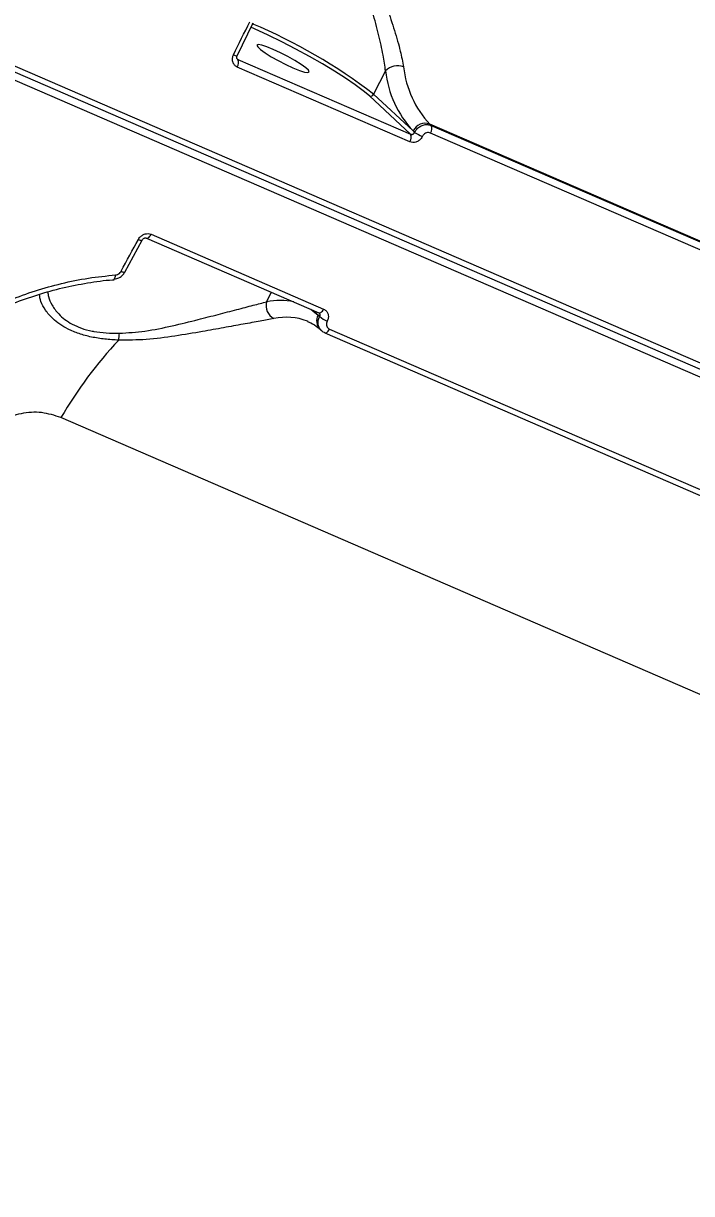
# Model space of a CAD drawing. Header units: millimetres. Extents: x -6523 to 7556, y -5559 to 6101.
# Drawn here: x 2033.8 to 2136.1, y -2159.2 to -1980.2 of the extents above; entities that cross this region are included whole.
import ezdxf

# ---------------------------------------------------------------- set-up
doc = ezdxf.new("R2010")
doc.units = ezdxf.units.MM
for name, color, linetype in [('DIKOM_ОБЪЕКТ', 7, 'Continuous'), ('DIKOM_РАЗМЕР_ЗОНА', 7, 'Continuous'), ('DIKOM_РАЗМЕР_ОБЪЕКТА', 7, 'Continuous')]:
    doc.layers.add(name, color=color, linetype=linetype)
doc.styles.add('style1', font='arial.ttf', dxfattribs={"width": 0.8})
doc.dimstyles.new('1-50', dxfattribs={"dimtxt": 300, "dimasz": 200, "dimexe": 100, "dimexo": 0, "dimgap": 100, "dimtad": 1, "dimtxsty": 'style1', "dimcen": 200, "dimclrd": 7, "dimclre": 7, "dimclrt": 7, "dimadec": 1, "dimazin": 2, "dimtfac": 1, "dimtmove": 0, "dimatfit": 2, "dimfxl": 0, "dimlwd": 25, "dimlwe": 18, "dimarcsym": 0})

# ---------------------------------------------------------------- blocks, each defined once
blk = doc.blocks.new('*D10')
at = {"layer": 'Defpoints', "color": 0, "transparency": 16777216}
for p in [(-1823.23, 4314.24), (3842.01, -3170.82), (6537.88, -3170.82)]:
    blk.add_point(p, dxfattribs=at)
at = {"layer": 'DIKOM_РАЗМЕР_ОБЪЕКТА', "color": 7, "lineweight": 18, "transparency": 16777216}
for p, q in [((-1823.23, 4314.24), (6637.88, 4314.24)), ((3842.01, -3170.82), (6637.88, -3170.82))]:
    blk.add_line(p, q, dxfattribs=at)
at = {"layer": 'DIKOM_РАЗМЕР_ОБЪЕКТА', "color": 7, "lineweight": 25, "transparency": 16777216}
blk.add_line((6537.88, 3914.24), (6537.88, -2770.82), dxfattribs=at)
at = {"layer": 'DIKOM_РАЗМЕР_ОБЪЕКТА', "color": 7, "transparency": 16777216}
for points in [[(6471.22, 3914.24), (6604.55, 3914.24), (6537.88, 4314.24)], [(6471.22, -2770.82), (6604.55, -2770.82), (6537.88, -3170.82)]]:
    blk.add_solid(points, dxfattribs=at)
at = {"layer": 'DIKOM_РАЗМЕР_ОБЪЕКТА', "color": 7, "transparency": 16777216, "insert": (6304.71, 207.11), "char_height": 300, "attachment_point": 5, "rotation": 90, "style": 'style1'}
blk.add_mtext('7500', dxfattribs=at)
blk = doc.blocks.new('*D11')
at = {"layer": 'Defpoints', "color": 0, "transparency": 16777216}
for p in [(-5022.71, -299.32), (4115.33, -1753.09), (4115.33, -4391.39)]:
    blk.add_point(p, dxfattribs=at)
at = {"layer": 'DIKOM_РАЗМЕР_ОБЪЕКТА', "color": 7, "lineweight": 18, "transparency": 16777216}
for p, q in [((-5022.71, -299.32), (-5022.71, -4491.39)), ((4115.33, -1753.09), (4115.33, -4491.39))]:
    blk.add_line(p, q, dxfattribs=at)
at = {"layer": 'DIKOM_РАЗМЕР_ОБЪЕКТА', "color": 7, "lineweight": 25, "transparency": 16777216}
blk.add_line((-4622.71, -4391.39), (3715.33, -4391.39), dxfattribs=at)
at = {"layer": 'DIKOM_РАЗМЕР_ОБЪЕКТА', "color": 7, "transparency": 16777216}
for points in [[(-4622.71, -4324.73), (-4622.71, -4458.06), (-5022.71, -4391.39)], [(3715.33, -4324.73), (3715.33, -4458.06), (4115.33, -4391.39)]]:
    blk.add_solid(points, dxfattribs=at)
at = {"layer": 'DIKOM_РАЗМЕР_ОБЪЕКТА', "color": 7, "transparency": 16777216, "insert": (-175.12, -4158.22), "char_height": 300, "attachment_point": 5, "style": 'style1'}
blk.add_mtext('9150', dxfattribs=at)
blk = doc.blocks.new('*D12')
at = {"layer": 'Defpoints', "color": 0, "transparency": 16777216}
for p in [(-6522.71, -395.62), (6102.86, -1877.31), (6102.86, -5458.89)]:
    blk.add_point(p, dxfattribs=at)
at = {"layer": 'DIKOM_РАЗМЕР_ЗОНА', "color": 7, "lineweight": 18, "transparency": 16777216}
for p, q in [((-6522.71, -395.62), (-6522.71, -5558.89)), ((6102.86, -1877.31), (6102.86, -5558.89))]:
    blk.add_line(p, q, dxfattribs=at)
at = {"layer": 'DIKOM_РАЗМЕР_ЗОНА', "color": 7, "lineweight": 25, "transparency": 16777216}
blk.add_line((-6122.71, -5458.89), (5702.86, -5458.89), dxfattribs=at)
at = {"layer": 'DIKOM_РАЗМЕР_ЗОНА', "color": 7, "transparency": 16777216}
for points in [[(-6122.71, -5392.23), (-6122.71, -5525.56), (-6522.71, -5458.89)], [(5702.86, -5392.23), (5702.86, -5525.56), (6102.86, -5458.89)]]:
    blk.add_solid(points, dxfattribs=at)
at = {"layer": 'DIKOM_РАЗМЕР_ЗОНА', "color": 7, "transparency": 16777216, "insert": (78.38, -5225.72), "char_height": 300, "attachment_point": 5, "style": 'style1'}
blk.add_mtext('12600', dxfattribs=at)
blk = doc.blocks.new('*D13')
at = {"layer": 'Defpoints', "color": 0, "transparency": 16777216}
for p in [(-2358.18, 6101.03), (4341.71, -4605.15), (7455.88, -4605.15)]:
    blk.add_point(p, dxfattribs=at)
at = {"layer": 'DIKOM_РАЗМЕР_ЗОНА', "color": 7, "lineweight": 18, "transparency": 16777216}
for p, q in [((-2358.18, 6101.03), (7555.88, 6101.03)), ((4341.71, -4605.15), (7555.88, -4605.15))]:
    blk.add_line(p, q, dxfattribs=at)
at = {"layer": 'DIKOM_РАЗМЕР_ЗОНА', "color": 7, "lineweight": 25, "transparency": 16777216}
blk.add_line((7455.88, 5701.03), (7455.88, -4205.15), dxfattribs=at)
at = {"layer": 'DIKOM_РАЗМЕР_ЗОНА', "color": 7, "transparency": 16777216}
for points in [[(7389.22, 5701.03), (7522.55, 5701.03), (7455.88, 6101.03)], [(7389.22, -4205.15), (7522.55, -4205.15), (7455.88, -4605.15)]]:
    blk.add_solid(points, dxfattribs=at)
at = {"layer": 'DIKOM_РАЗМЕР_ЗОНА', "color": 7, "transparency": 16777216, "insert": (7222.71, 375.61), "char_height": 300, "attachment_point": 5, "rotation": 90, "style": 'style1'}
blk.add_mtext('10700', dxfattribs=at)

msp = doc.modelspace()

# ---------------------------------------------------------------- linework, layer by layer
at = {"layer": 'DIKOM_ОБЪЕКТ', "color": 7, "linetype": 'Continuous', "lineweight": 15}
for p, q in [((2066.515, -1985.118), (2068.981, -1980.092)), ((2021.788, -1982.987), (2421.236, -2155.98)), ((2022.523, -1982.38), (2421.97, -2155.372)), ((2421.06, -2157.137), (2021.613, -1984.145)), ((2066.491, -1985.522), (2066.648, -1985.668)), ((2092.955, -1998.267), (2066.545, -1986.829)), ((2066.648, -1985.668), (2093.058, -1997.105)), ((2089.239, -1987.434), (2087.4, -1991)), ((2093.058, -1997.105), (2086.761, -1991.262)), ((2087.4, -1991), (2093.444, -1996.609)), ((2164.503, -2025.229), (2096.003, -1995.563)), ((2096.003, -1995.563), (2096.224, -1995.768)), ((2096.224, -1995.768), (2164.725, -2025.435)), ((2093.444, -1996.609), (2093.679, -1996.827)), ((2164.625, -2026.591), (2096.124, -1996.924)), ((2049.338, -2018.189), (2051.973, -2013.321)), ((2052.632, -2012.997), (2079.042, -2024.435)), ((2053.349, -2012.422), (2079.759, -2023.859)), ((2071.035, -2022.739), (2071.782, -2021.291)), ((2078.918, -2024.782), (2078.109, -2024.031)), ((2079.037, -2024.438), (2079.094, -2024.471)), ((2077.399, -2025.768), (2077.263, -2025.711)), ((2079.153, -2025), (2078.918, -2024.782)), ((2079.208, -2026.963), (2079.43, -2027.169)), ((2079.882, -2027.463), (2079.939, -2027.5)), ((2079.939, -2027.5), (2148.439, -2057.166)), ((2080.653, -2026.93), (2149.154, -2056.596)), ((2328.407, -2165.558), (2039.55, -2040.46))]:
    msp.add_line(p, q, dxfattribs=at)
at = {"layer": 'DIKOM_ОБЪЕКТ', "color": 7, "linetype": 'Continuous', "lineweight": 15, "flags": 128}
for points in [[(2065.972, -1984.952), (2066.282, -1984.324), (2066.591, -1983.696), (2066.901, -1983.067), (2067.21, -1982.439), (2067.518, -1981.809), (2067.826, -1981.18), (2068.134, -1980.55), (2068.441, -1979.92)], [(2086.761, -1991.262), (2085.812, -1990.455), (2084.59, -1989.538), (2083.121, -1988.532), (2081.439, -1987.459), (2079.581, -1986.343), (2077.588, -1985.21), (2075.504, -1984.084), (2073.378, -1982.99), (2071.255, -1981.954), (2069.184, -1980.998), (2068.605, -1980.741)], [(2072.045, -1984.14), (2071.059, -1983.744), (2070.277, -1983.494), (2069.759, -1983.409), (2069.55, -1983.497), (2069.665, -1983.751), (2070.095, -1984.15), (2070.805, -1984.663), (2071.739, -1985.246), (2072.819, -1985.853), (2073.96, -1986.435), (2075.067, -1986.945), (2076.052, -1987.342), (2076.835, -1987.593), (2077.352, -1987.677), (2077.562, -1987.589), (2077.447, -1987.335), (2077.017, -1986.935), (2076.306, -1986.423), (2075.373, -1985.84), (2074.292, -1985.233), (2073.152, -1984.65), (2072.045, -1984.14)], [(2048.772, -2018.067), (2049.103, -2017.459), (2049.434, -2016.851), (2049.764, -2016.242), (2050.094, -2015.633), (2050.424, -2015.024), (2050.753, -2014.413), (2051.082, -2013.803), (2051.411, -2013.192)], [(2052.631, -2012.997), (2052.648, -2013.003), (2052.735, -2013.013), (2052.832, -2012.988), (2052.936, -2012.93), (2053.044, -2012.84), (2053.152, -2012.723), (2053.255, -2012.581), (2053.349, -2012.422)], [(2047.662, -2019.282), (2047.673, -2019.281), (2047.729, -2019.251), (2047.779, -2019.187), (2047.823, -2019.09), (2047.858, -2018.964), (2047.883, -2018.813), (2047.897, -2018.644)], [(2077.788, -2023.892), (2078.108, -2024.114), (2078.918, -2024.782)], [(2079.042, -2024.435), (2079.058, -2024.441), (2079.144, -2024.45), (2079.242, -2024.425), (2079.346, -2024.367), (2079.454, -2024.278), (2079.562, -2024.16), (2079.665, -2024.019), (2079.759, -2023.859)], [(2079.939, -2027.5), (2079.954, -2027.506), (2080.04, -2027.516), (2080.137, -2027.491), (2080.241, -2027.433), (2080.349, -2027.345), (2080.456, -2027.228), (2080.559, -2027.088), (2080.653, -2026.93)]]:
    msp.add_lwpolyline(points, dxfattribs=at)
at = {"layer": 'DIKOM_ОБЪЕКТ', "color": 7, "linetype": 'Continuous', "lineweight": 15}
for centre, radius, start, end in [((2037.572, -2055.437), 81.455, 52.28538, 67.42741), ((2066.561, -1983.991), 1.127, 238.47324, 267.66773), ((2065.58, -1986.159), 1.175, 325.22262, 24.68767), ((2091.057, -1989.118), 2.478, 67.70125, 137.19273), ((2107.019, -1985.227), 15.107, 186.07496, 223.17476), ((2105.01, -1985.756), 15.86, 186.07239, 223.17689), ((2086.937, -1990.78), 0.513, 249.89988, 334.57654), ((2095.297, -1997.49), 2.052, 69.89701, 154.57401), ((2095.162, -1996.259), 1.17, 325.32502, 24.79771), ((2091.99, -1997.596), 1.175, 325.22253, 24.68776), ((2097.428, -1991.282), 6.694, 235.93458, 247.41138), ((2051.847, -2012.576), 0.756, 234.70772, 279.60821), ((2049.195, -2017.477), 0.726, 234.34501, 281.36001), ((2073.119, -2023.363), 2.175, 163.3407, 243.6409), ((2073.044, -2032.371), 9.839, 77.33561, 101.77895), ((2074.051, -2033.93), 8.825, 68.65384, 102.41957), ((2080.505, -2025.68), 1.824, 150.47874, 224.67855), ((2081.847, -2021.895), 4.111, 229.04517, 247.83318), ((2036.68, -2026.939), 11.837, 351.86706, 356.95001), ((2097.124, -2074.237), 66.751, 136.8833, 149.60086)]:
    msp.add_arc(centre, radius, start, end, dxfattribs=at)
for points, knots in [([(1745.373, -2243.785), (1748.161, -2243.799), (1754.68, -2243.83), (1765.414, -2242.403), (1777.453, -2239.729), (1789.72, -2235.794), (1802.15, -2230.691), (1814.698, -2224.474), (1827.567, -2217.045), (1840.726, -2208.376), (1854.135, -2198.469), (1867.499, -2187.541), (1880.772, -2175.654), (1893.914, -2162.89), (1907.139, -2149.04), (1920.402, -2134.105), (1933.658, -2118.114), (1946.463, -2101.613), (1958.786, -2084.711), (1970.612, -2067.518), (1982.283, -2049.551), (1993.753, -2030.838), (2004.981, -2011.422), (2015.869, -1991.459), (2026.375, -1971), (2036.467, -1950.107), (2046.171, -1928.707), (2055.436, -1906.854), (2064.217, -1884.615), (2072.323, -1862.479), (2079.74, -1840.521), (2086.473, -1818.806), (2092.63, -1796.984), (2098.168, -1775.124), (2103.036, -1753.312), (2106.938, -1733.276), (2108.948, -1720.684), (2109.837, -1715.116)], [0, 0, 0, 0, 0.0220395, 0.0515326, 0.0810497, 0.1105429, 0.1392036, 0.1678862, 0.1965469, 0.2260401, 0.2555572, 0.2850503, 0.3137108, 0.3423936, 0.3710543, 0.4005475, 0.4300646, 0.4595577, 0.4871865, 0.5148349, 0.5424636, 0.5708351, 0.5992283, 0.6276, 0.6562607, 0.6849435, 0.7136044, 0.7430974, 0.7726148, 0.8021078, 0.8307687, 0.8594514, 0.8881122, 0.9176053, 0.9471224, 0.9766157, 1, 1, 1, 1]), ([(1745.64, -2243.961), (1746.835, -2243.98), (1749.815, -2244.025), (1754.691, -2243.76), (1760.253, -2243.209), (1765.914, -2242.35), (1771.668, -2241.198), (1777.521, -2239.748), (1783.473, -2238), (1789.521, -2235.953), (1795.643, -2233.616), (1801.816, -2230.997), (1808.021, -2228.103), (1814.254, -2224.936), (1820.519, -2221.497), (1826.818, -2217.784), (1833.152, -2213.797), (1839.523, -2209.535), (1845.933, -2204.998), (1852.384, -2200.183), (1858.878, -2195.089), (1865.414, -2189.715), (1871.977, -2184.075), (1878.539, -2178.192), (1885.076, -2172.085), (1891.58, -2165.765), (1898.053, -2159.228), (1904.501, -2152.473), (1910.923, -2145.497), (1917.323, -2138.298), (1923.702, -2130.876), (1930.061, -2123.227), (1936.404, -2115.35), (1942.73, -2107.24), (1949.03, -2098.913), (1955.275, -2090.406), (1961.441, -2081.746), (1967.521, -2072.95), (1973.52, -2064.009), (1979.439, -2054.922), (1985.278, -2045.691), (1991.037, -2036.313), (1996.717, -2026.79), (2002.316, -2017.123), (2007.835, -2007.311), (2013.274, -1997.352), (2018.628, -1987.258), (2023.881, -1977.056), (2029.017, -1966.777), (2034.026, -1956.443), (2038.905, -1946.057), (2043.656, -1935.619), (2048.279, -1925.128), (2052.774, -1914.585), (2057.14, -1903.99), (2061.378, -1893.343), (2065.488, -1882.645), (2069.469, -1871.895), (2073.319, -1861.098), (2077.03, -1850.279), (2080.59, -1839.471), (2083.988, -1828.704), (2087.223, -1817.985), (2090.295, -1807.313), (2093.205, -1796.688), (2095.953, -1786.109), (2098.539, -1775.577), (2100.963, -1765.092), (2103.223, -1754.655), (2105.323, -1744.265), (2107.254, -1733.927), (2108.915, -1724.357), (2109.851, -1718.282), (2110.265, -1715.598)], [0, 0, 0, 0, 0.0094078, 0.0234759, 0.0375498, 0.05164, 0.065762, 0.0799313, 0.0941629, 0.1084719, 0.1228261, 0.1371271, 0.1513573, 0.1655336, 0.1796719, 0.1937881, 0.2078978, 0.2220155, 0.2361534, 0.2503267, 0.2645522, 0.2788451, 0.2932014, 0.3075358, 0.321785, 0.3359737, 0.3501178, 0.3642337, 0.3783369, 0.3924444, 0.406567, 0.4207203, 0.4349202, 0.4491831, 0.4635204, 0.4778593, 0.4920989, 0.5062929, 0.5204524, 0.5345892, 0.5487143, 0.5628397, 0.5769744, 0.5911282, 0.6053128, 0.6195396, 0.63382, 0.6481186, 0.6623743, 0.6765814, 0.690751, 0.7048946, 0.7190236, 0.7331495, 0.7472823, 0.7614308, 0.7756069, 0.7898213, 0.8040857, 0.8183882, 0.8326644, 0.8468851, 0.8610658, 0.8752171, 0.8893513, 0.9034788, 0.9176113, 0.9317564, 0.9459255, 0.9601292, 0.9743798, 0.9886797, 1, 1, 1, 1]), ([(2082.075, -1963.299), (2082.793, -1964.227), (2084.23, -1966.087), (2086.095, -1969.618), (2087.886, -1973.579), (2089.422, -1977.644), (2090.635, -1981.282), (2091.513, -1984.343), (2091.844, -1986.036), (2091.998, -1986.825)], [0, 0, 0, 0, 0.1281512, 0.2567382, 0.4268187, 0.5968792, 0.7373067, 0.8775715, 1, 1, 1, 1]), ([(2089.239, -1987.434), (2089.123, -1986.644), (2088.873, -1984.941), (2088.19, -1981.892), (2087.237, -1978.278), (2086.029, -1974.25), (2084.589, -1970.34), (2083.079, -1966.855), (2081.844, -1965.014), (2081.229, -1964.095)], [0, 0, 0, 0, 0.122699, 0.2642643, 0.4059919, 0.5771207, 0.748234, 0.8743869, 1, 1, 1, 1]), ([(2066.545, -1986.829), (2066.458, -1986.783), (2066.236, -1986.667), (2065.967, -1986.356), (2065.803, -1985.917), (2065.789, -1985.422), (2065.911, -1985.109), (2065.972, -1984.952)], [0, 0, 0, 0, 0.1406187, 0.3551205, 0.5699029, 0.7849203, 1, 1, 1, 1]), ([(2066.539, -1985.585), (2066.528, -1985.579), (2066.491, -1985.557), (2066.457, -1985.474), (2066.45, -1985.328), (2066.472, -1985.206), (2066.508, -1985.139), (2066.519, -1985.119)], [0, 0, 0, 0, 0.1446522, 0.4914089, 0.717547, 0.915038, 1, 1, 1, 1]), ([(2066.536, -1985.588), (2066.545, -1985.598), (2066.575, -1985.634), (2066.617, -1985.654), (2066.648, -1985.668)], [0, 0, 0, 0, 0.2842623, 1, 1, 1, 1]), ([(2093.679, -1996.827), (2093.753, -1996.699), (2093.94, -1996.378), (2094.39, -1995.965), (2094.99, -1995.677), (2095.638, -1995.586), (2096.029, -1995.708), (2096.224, -1995.768)], [0, 0, 0, 0, 0.1417231, 0.3563926, 0.5709286, 0.7854766, 1, 1, 1, 1]), ([(2094.857, -1997.462), (2094.802, -1997.558), (2094.664, -1997.801), (2094.328, -1998.114), (2093.88, -1998.333), (2093.395, -1998.403), (2093.102, -1998.312), (2092.955, -1998.267)], [0, 0, 0, 0, 0.1418914, 0.3567234, 0.571382, 0.7857016, 1, 1, 1, 1]), ([(2093.058, -1997.105), (2093.106, -1997.12), (2093.204, -1997.15), (2093.364, -1997.125), (2093.51, -1997.05), (2093.618, -1996.942), (2093.662, -1996.86), (2093.679, -1996.827)], [0, 0, 0, 0, 0.2139374, 0.4282124, 0.6428448, 0.8579109, 1, 1, 1, 1]), ([(2096.124, -1996.924), (2096.027, -1996.894), (2095.831, -1996.834), (2095.508, -1996.881), (2095.21, -1997.027), (2094.986, -1997.236), (2094.894, -1997.398), (2094.857, -1997.462)], [0, 0, 0, 0, 0.2141911, 0.4285652, 0.6431581, 0.8581718, 1, 1, 1, 1]), ([(2051.411, -2013.192), (2051.468, -2013.098), (2051.614, -2012.862), (2051.96, -2012.559), (2052.417, -2012.349), (2052.909, -2012.284), (2053.203, -2012.376), (2053.349, -2012.422)], [0, 0, 0, 0, 0.1417855, 0.3567427, 0.5713016, 0.7857247, 1, 1, 1, 1]), ([(2051.977, -2013.322), (2051.991, -2013.295), (2052.028, -2013.223), (2052.133, -2013.116), (2052.271, -2013.026), (2052.412, -2012.978), (2052.536, -2012.97), (2052.606, -2012.984), (2052.628, -2012.996), (2052.631, -2012.998)], [0, 0, 0, 0, 0.0995355, 0.2665129, 0.4281932, 0.5939025, 0.7684198, 0.9628257, 1, 1, 1, 1]), ([(2027.903, -2024.196), (2029.175, -2023.606), (2031.716, -2022.427), (2035.644, -2021.022), (2039.662, -2019.893), (2043.759, -2019.059), (2046.518, -2018.782), (2047.897, -2018.644)], [0, 0, 0, 0, 0.1978352, 0.3954961, 0.5931669, 0.7965852, 1, 1, 1, 1]), ([(2047.661, -2019.264), (2047.75, -2019.26), (2048.078, -2019.249), (2048.619, -2018.994), (2049.11, -2018.604), (2049.262, -2018.275), (2049.308, -2018.176)], [0, 0, 0, 0, 0.1297401, 0.4775663, 0.8419834, 1, 1, 1, 1]), ([(2047.897, -2018.644), (2048.005, -2018.625), (2048.22, -2018.588), (2048.512, -2018.405), (2048.686, -2018.214), (2048.757, -2018.093), (2048.772, -2018.067)], [0, 0, 0, 0, 0.3055969, 0.6116477, 0.918002, 1, 1, 1, 1]), ([(2028.087, -2024.803), (2028.281, -2024.703), (2029.651, -2024.001), (2032.299, -2022.927), (2036.013, -2021.611), (2039.804, -2020.572), (2043.624, -2019.836), (2046.274, -2019.442), (2047.633, -2019.381), (2047.723, -2019.377)], [0, 0, 0, 0, 0.0313372, 0.2207344, 0.4114302, 0.6029613, 0.7948408, 0.9863718, 1, 1, 1, 1]), ([(2048.398, -2028.614), (2047.684, -2028.571), (2046.257, -2028.487), (2044.198, -2028.167), (2042.289, -2027.65), (2040.16, -2026.76), (2038.382, -2025.488), (2037.134, -2024.023), (2036.415, -2022.729), (2036.314, -2021.962), (2036.265, -2021.592)], [0, 0, 0, 0, 0.1024769, 0.2048436, 0.3081884, 0.4115206, 0.5955792, 0.7333178, 0.871239, 1, 1, 1, 1]), ([(2037.558, -2021.238), (2037.574, -2021.472), (2037.618, -2022.114), (2038.162, -2023.275), (2039.226, -2024.754), (2040.803, -2025.994), (2042.671, -2026.816), (2043.843, -2027.132), (2045.114, -2027.375), (2046.488, -2027.545), (2047.824, -2027.561), (2048.5, -2027.569)], [0, 0, 0, 0, 0.0835748, 0.2289501, 0.378047, 0.5708394, 0.6689041, 0.7705081, 0.7851206, 0.8910888, 1, 1, 1, 1]), ([(2048.5, -2027.569), (2049.807, -2027.482), (2052.554, -2027.299), (2056.606, -2026.435), (2060.347, -2025.52), (2063.656, -2024.668), (2066.498, -2023.924), (2069.059, -2023.264), (2070.377, -2022.914), (2071.035, -2022.739)], [0, 0, 0, 0, 0.146379, 0.3075788, 0.4690088, 0.6021034, 0.7351146, 0.8676474, 1, 1, 1, 1]), ([(2079.153, -2025), (2079.176, -2024.95), (2079.222, -2024.851), (2079.223, -2024.694), (2079.182, -2024.56), (2079.119, -2024.499), (2079.092, -2024.472)], [0, 0, 0, 0, 0.2661716, 0.5314854, 0.7964138, 1, 1, 1, 1]), ([(2079.759, -2023.859), (2079.847, -2023.905), (2080.068, -2024.02), (2080.332, -2024.328), (2080.489, -2024.759), (2080.492, -2025.244), (2080.361, -2025.549), (2080.296, -2025.702)], [0, 0, 0, 0, 0.1405602, 0.3550986, 0.5698387, 0.7848717, 1, 1, 1, 1]), ([(2072.153, -2025.312), (2071.481, -2025.438), (2070.136, -2025.689), (2067.471, -2026.168), (2064.492, -2026.715), (2061.002, -2027.342), (2057.035, -2028.007), (2052.702, -2028.601), (2049.799, -2028.61), (2048.398, -2028.614)], [0, 0, 0, 0, 0.1316611, 0.263492, 0.3951426, 0.5268765, 0.6882986, 0.8495426, 1, 1, 1, 1]), ([(2077.277, -2025.755), (2077.451, -2025.817), (2078.022, -2026.021), (2078.644, -2026.463), (2079.095, -2026.863), (2079.208, -2026.963)], [0, 0, 0, 0, 0.24803364, 0.8124226, 1, 1, 1, 1]), ([(2079.446, -2027.155), (2079.338, -2027.05), (2079.088, -2026.804), (2078.909, -2026.257), (2078.896, -2025.614), (2079.067, -2025.205), (2079.153, -2025)], [0, 0, 0, 0, 0.2010331, 0.4673498, 0.7337205, 1, 1, 1, 1]), ([(2080.296, -2025.702), (2080.253, -2025.804), (2080.166, -2026.008), (2080.168, -2026.33), (2080.271, -2026.618), (2080.447, -2026.822), (2080.595, -2026.899), (2080.653, -2026.93)], [0, 0, 0, 0, 0.21514105, 0.43019766, 0.64496305, 0.85948045, 1, 1, 1, 1]), ([(2079.882, -2027.463), (2079.759, -2027.408), (2079.591, -2027.332), (2079.477, -2027.193), (2079.446, -2027.155)], [0, 0, 0, 0, 0.7282301, 1, 1, 1, 1]), ([(2039.55, -2040.46), (2038.582, -2040.143), (2036.666, -2039.515), (2033.472, -2039.729), (2030.848, -2040.62), (2029.496, -2041.563), (2029.013, -2041.9)], [0, 0, 0, 0, 0.2885643, 0.57163, 0.8470367, 1, 1, 1, 1])]:
    msp.add_open_spline(points, degree=3, knots=knots, dxfattribs=at)

# ---------------------------------------------------------------- dimensions: what is measured, and where the dimension line sits
at = {"layer": 'DIKOM_РАЗМЕР_ЗОНА'}
dim = msp.add_linear_dim(base=(7455.882, -4605.145), p1=(-2358.182, 6101.03), p2=(4341.706, -4605.145), angle=90, text='10700', dimstyle='1-50', override={"dimasz": 400, "dimgap": 80}, dxfattribs=at)
dim.commit()
dim.dimension.update_dxf_attribs({"geometry": '*D13', "text_midpoint": (7455.882, 375.606), "dimtype": 160})
dim = msp.add_linear_dim(base=(6102.859, -5458.894), p1=(-6522.706, -395.616), p2=(6102.859, -1877.311), text='12600', dimstyle='1-50', override={"dimasz": 400, "dimgap": 80}, dxfattribs=at)
dim.commit()
dim.dimension.update_dxf_attribs({"geometry": '*D12', "text_midpoint": (78.382, -5458.894), "dimtype": 160})
at = {"layer": 'DIKOM_РАЗМЕР_ОБЪЕКТА'}
dim = msp.add_linear_dim(base=(6537.882, -3170.823), p1=(-1823.231, 4314.242), p2=(3842.008, -3170.823), angle=90, text='7500', dimstyle='1-50', override={"dimasz": 400, "dimgap": 80}, dxfattribs=at)
dim.commit()
dim.dimension.update_dxf_attribs({"geometry": '*D10', "text_midpoint": (6537.882, 207.106), "dimtype": 160})
dim = msp.add_linear_dim(base=(4115.332, -4391.394), p1=(-5022.706, -299.317), p2=(4115.332, -1753.089), text='9150', dimstyle='1-50', override={"dimasz": 400, "dimgap": 80}, dxfattribs=at)
dim.commit()
dim.dimension.update_dxf_attribs({"geometry": '*D11', "text_midpoint": (-175.118, -4391.394), "dimtype": 160})

doc.saveas('drawing.dxf')
